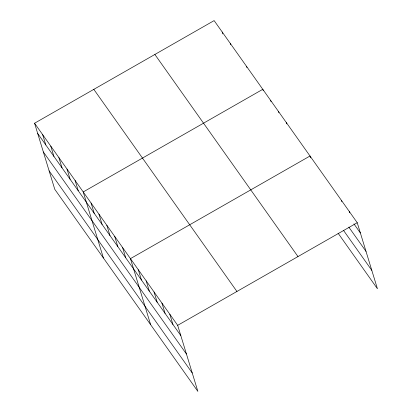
<?xml version="1.0" encoding="UTF-8"?>
<svg xmlns="http://www.w3.org/2000/svg" width="412" height="412" viewBox="0 0 412 412"><rect width="100%" height="100%" fill="white"/><g stroke="black" fill="none" stroke-linecap="round" stroke-linejoin="round"><path stroke-width="0.62" d="M34.562 123.229L177.675 325.336L197.873 391.4L54.76 189.293L34.562 123.229L214.127 20.6L357.24 222.707L377.438 288.771L338.082 233.192M177.675 325.336L357.24 222.707M353.944 223.886L360.382 232.981M348.835 227.141L366.011 251.392M343.546 230.442L371.809 270.36M154.871 54.466L297.984 256.573M93.818 89.363L236.931 291.469M37.703 133.503L180.817 335.61M43.332 151.915L186.44 354.021M49.131 170.882L192.244 372.989M349.371 211.593L349.742 212.798M341.497 200.474L341.867 201.684M310.571 157.827L310.015 156.009L130.444 258.638L150.643 324.702M286.402 122.663L286.773 123.873M278.527 111.549L278.898 112.754M270.658 100.43L271.029 101.64M263.155 90.527L262.789 89.316L83.219 191.946L103.417 258.01M246.567 66.409L246.937 67.62M230.349 43.507L230.72 44.712M222.238 32.054L222.794 33.866M169.801 314.217L172.942 324.491M161.931 303.103L165.073 313.377M154.057 291.99L157.199 302.264M146.188 280.871L149.329 291.145M138.319 269.757L141.46 280.031M122.575 247.524L125.717 257.799M114.706 236.406L117.842 246.68M106.832 225.292L109.973 235.566M98.962 214.178L102.104 224.452M91.088 203.059L94.23 213.334M75.108 180.492L78.249 190.766M67.001 169.038L70.143 179.313M58.89 157.585L62.032 167.859M50.779 146.136L53.921 156.411M42.673 134.683L45.809 144.957"/></g></svg>
